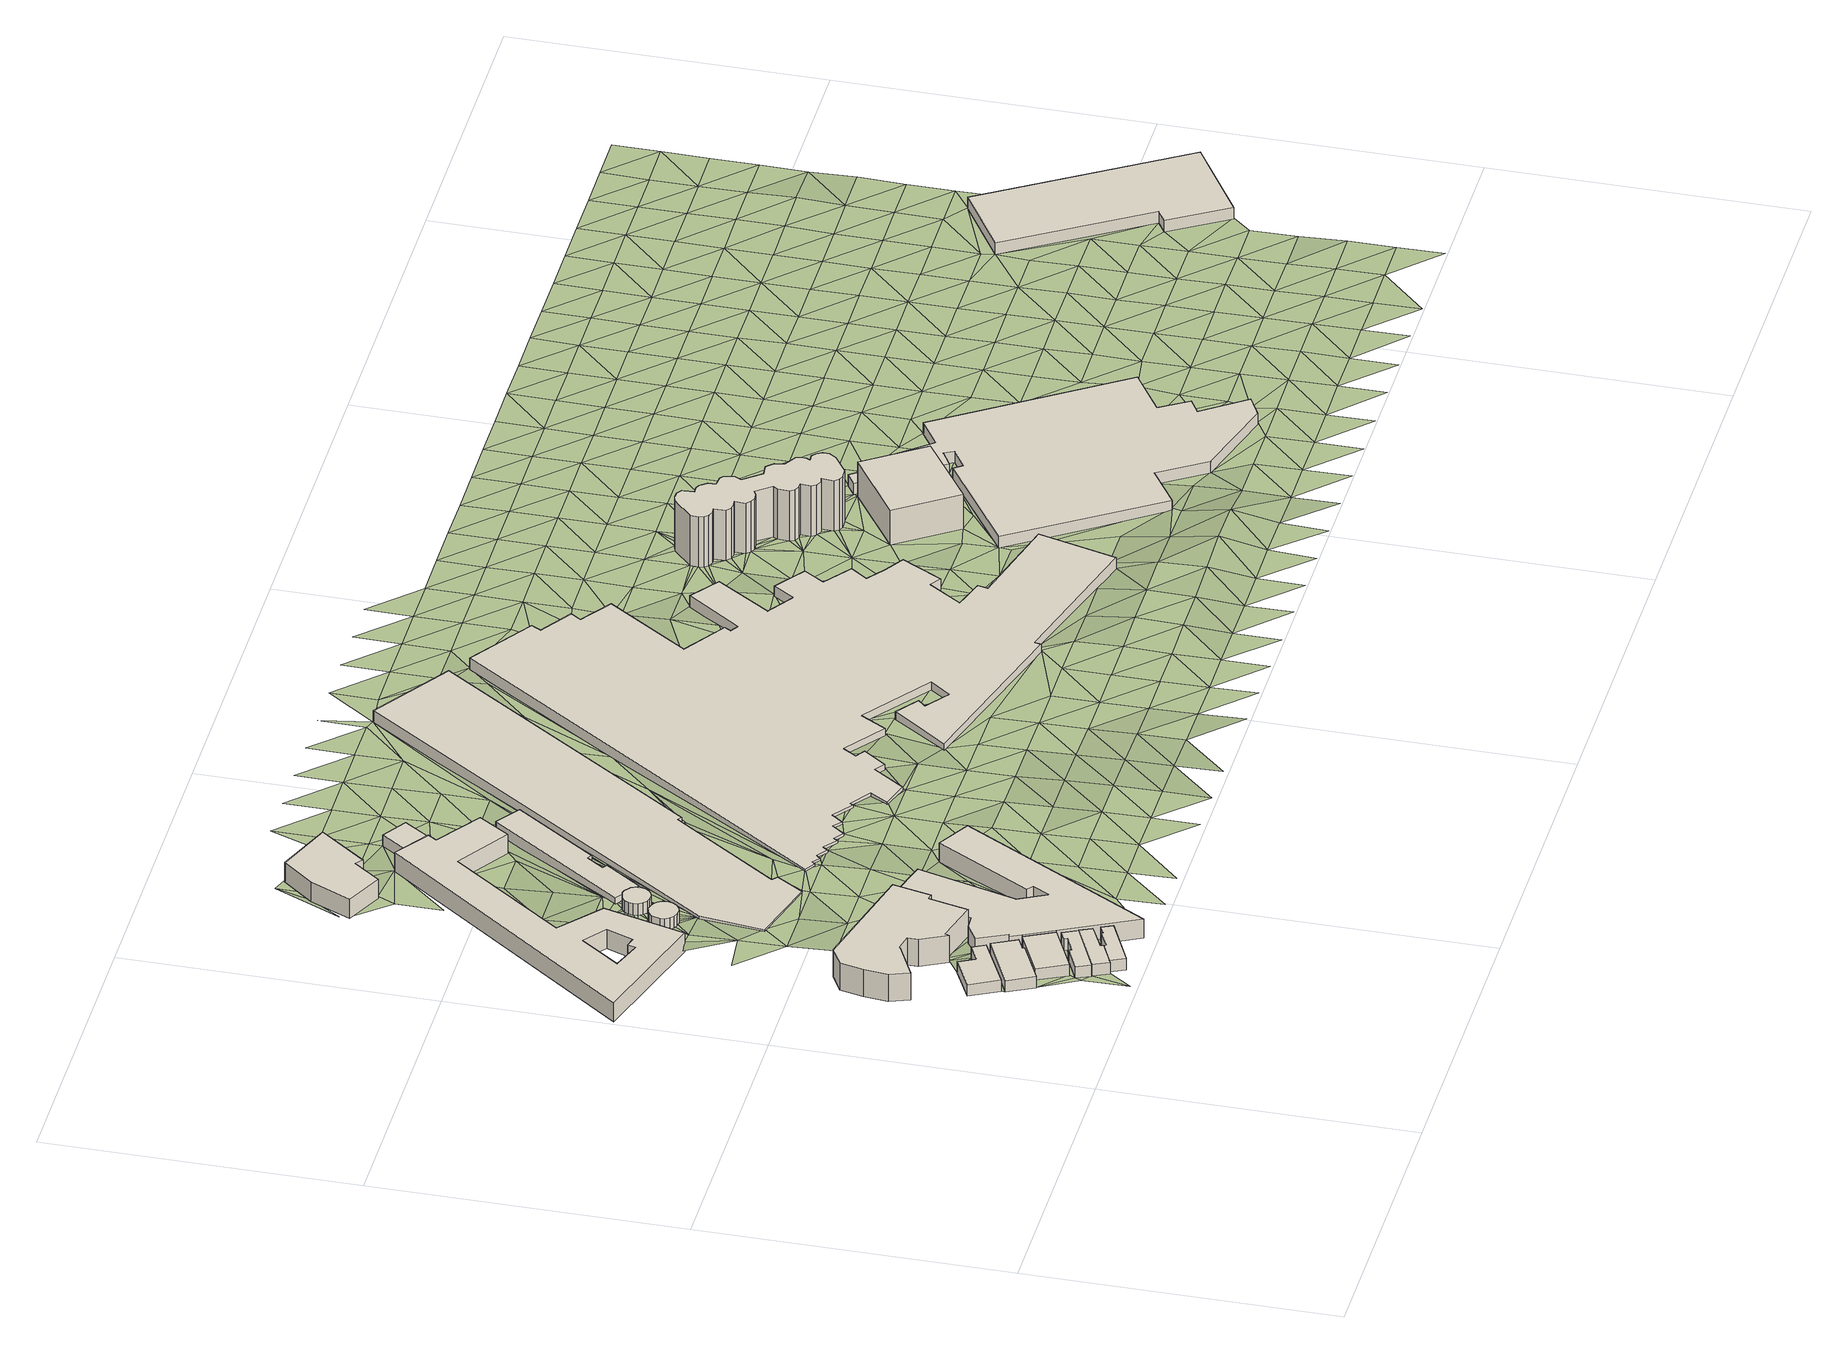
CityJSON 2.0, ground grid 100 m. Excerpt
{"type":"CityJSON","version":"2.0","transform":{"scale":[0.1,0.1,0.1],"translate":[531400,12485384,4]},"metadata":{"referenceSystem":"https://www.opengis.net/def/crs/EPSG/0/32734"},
"CityObjects":{
"building1":{"type":"Building","attributes":{"address":"262 Lower Main Road Salt River Cape Town","building":"retail","building:levels":1,"building_height":4.1,"plus_code":"4FRW3F98+V4M","ground_height":9.55,"roof_height":13.65},"geometry":[{"type":"Solid","lod":"1","boundaries":[[[[0,1,2,3]],[[1,4,5,2]],[[4,6,7,5]],[[6,8,9,7]],[[8,10,11,9]],[[10,0,3,11]],[[3,2,5,7,9,11]],[[10,8,6,4,1,0]]]]}]},
"building2":{"type":"Building","attributes":{"address":"260 Lower Main Road Salt River Cape Town","building":"retail","building:levels":1,"building_height":4.1,"plus_code":"4FRW3F98+V4H","ground_height":9.74,"roof_height":13.84},"geometry":[{"type":"Solid","lod":"1","boundaries":[[[[12,13,14,15]],[[13,16,17,14]],[[16,18,19,17]],[[18,20,21,19]],[[20,22,23,21]],[[22,12,15,23]],[[15,14,17,19,21,23]],[[22,20,18,16,13,12]]]]}]},
"building3":{"type":"Building","attributes":{"address":"258 Lower Main Road Salt River Cape Town","building":"retail","building:levels":1,"building_height":4.1,"plus_code":"4FRW3F98+R5P","ground_height":9.83,"roof_height":13.93},"geometry":[{"type":"Solid","lod":"1","boundaries":[[[[24,25,26,27]],[[25,28,29,26]],[[28,30,31,29]],[[30,24,27,31]],[[27,26,29,31]],[[30,28,25,24]]]]}]},
"building4":{"type":"Building","attributes":{"address":"Lower Main Road Salt River Cape Town","building":"retail","building:levels":1,"building_height":4.1,"plus_code":"4FRW3F98+R54","ground_height":9.94,"roof_height":14.04},"geometry":[{"type":"Solid","lod":"1","boundaries":[[[[32,33,34,35]],[[33,36,37,34]],[[36,38,39,37]],[[38,40,41,39]],[[40,42,43,41]],[[42,44,45,43]],[[44,46,47,45]],[[46,32,35,47]],[[35,34,37,39,41,43,45,47]],[[46,44,42,40,38,36,33,32]]]]}]},
"building5":{"type":"Building","attributes":{"address":"Lower Main Road Salt River Cape Town","building":"retail","building:levels":1,"building_height":4.1,"plus_code":"4FRW3F98+Q5X","ground_height":10.04,"roof_height":14.14},"geometry":[{"type":"Solid","lod":"1","boundaries":[[[[48,49,50,51]],[[49,52,53,50]],[[52,54,55,53]],[[54,56,57,55]],[[56,58,59,57]],[[58,60,61,59]],[[60,48,51,61]],[[51,50,53,55,57,59,61]],[[60,58,56,54,52,49,48]]]]}]},
"building6":{"type":"Building","attributes":{"address":"Lower Main Road Salt River Cape Town","building":"retail","building:levels":1,"building_height":4.1,"plus_code":"4FRW3F98+Q6C","ground_height":10.04,"roof_height":14.14},"geometry":[{"type":"Solid","lod":"1","boundaries":[[[[62,63,64,65]],[[63,66,67,64]],[[66,68,69,67]],[[68,70,71,69]],[[70,72,73,71]],[[72,56,57,73]],[[56,54,55,57]],[[54,62,65,55]],[[65,64,67,69,71,73,57,55]],[[54,56,72,70,68,66,63,62]]]]}]},
"building7":{"type":"Building","attributes":{"address":"Malta House 3 Malta Road 7925 Salt River","building":"commercial","building:levels":3,"building_height":9.7,"plus_code":"4FRW3FC8+252","ground_height":8.5,"roof_height":18.2},"geometry":[{"type":"Solid","lod":"1","boundaries":[[[[74,75,76,77]],[[75,78,79,76]],[[78,80,81,79]],[[80,82,83,81]],[[82,84,85,83]],[[84,86,87,85]],[[86,88,89,87]],[[88,90,91,89]],[[90,92,93,91]],[[92,94,95,93]],[[94,96,97,95]],[[96,98,99,97]],[[98,100,101,99]],[[100,74,77,101]],[[77,76,79,81,83,85,87,89,91,93,95,97,99,101]],[[100,98,96,94,92,90,88,86,84,82,80,78,75,74]]]]}]},
"building8":{"type":"Building","attributes":{"address":"4 Malta Road Salt River Cape Town","building":"industrial","building:levels":2,"building_height":6.9,"plus_code":"4FRW3F98+V6Q","ground_height":7.58,"roof_height":14.48},"geometry":[{"type":"Solid","lod":"1","boundaries":[[[[102,103,104,105]],[[103,106,107,104]],[[106,108,109,107]],[[108,110,111,109]],[[110,112,113,111]],[[112,114,115,113]],[[114,116,117,115]],[[116,118,119,117]],[[118,120,121,119]],[[120,122,123,121]],[[122,124,125,123]],[[124,126,127,125]],[[126,128,129,127]],[[128,130,131,129]],[[130,132,133,131]],[[132,134,135,133]],[[134,102,105,135]],[[105,104,107,109,111,113,115,117,119,121,123,125,127,129,131,133,135]],[[134,132,130,128,126,124,122,120,118,116,114,112,110,108,106,103,102]]]]}]},
"building9":{"type":"Building","attributes":{"building":"storage_tank","building:levels":1,"building_height":4.1,"plus_code":"4FRW3FC8+754","ground_height":7.03,"roof_height":11.13},"geometry":[{"type":"Solid","lod":"1","boundaries":[[[[136,137,138,139]],[[137,140,141,138]],[[140,142,143,141]],[[142,144,145,143]],[[144,146,147,145]],[[146,148,149,147]],[[148,150,151,149]],[[150,152,153,151]],[[152,154,155,153]],[[154,156,157,155]],[[156,158,159,157]],[[158,160,161,159]],[[160,162,163,161]],[[162,164,165,163]],[[164,166,167,165]],[[166,136,139,167]],[[139,138,141,143,145,147,149,151,153,155,157,159,161,163,165,167]],[[166,164,162,160,158,156,154,152,150,148,146,144,142,140,137,136]]]]}]},
"building10":{"type":"Building","attributes":{"address":"6 Spencer Road Salt River Cape Town","building":"commercial","building:levels":2,"building_height":6.9,"plus_code":"4FRW3FC8+C47","ground_height":4.12,"roof_height":11.02},"geometry":[{"type":"Solid","lod":"1","boundaries":[[[[168,169,170,171]],[[169,172,173,170]],[[172,174,175,173]],[[174,176,177,175]],[[176,178,179,177]],[[178,180,181,179]],[[180,182,183,181]],[[182,184,185,183]],[[184,186,187,185]],[[186,168,171,187]],[[188,189,190,191]],[[189,192,193,190]],[[192,194,195,193]],[[194,196,197,195]],[[196,198,199,197]],[[198,188,191,199]],[[171,170,173,175,177,179,181,183,185,187],[191,190,193,195,197,199]],[[186,184,182,180,178,176,174,172,169,168],[198,196,194,192,189,188]]]]}]},
"building11":{"type":"Building","attributes":{"building":"storage_tank","building:levels":1,"building_height":4.1,"plus_code":"4FRW3FC8+76R","ground_height":6.61,"roof_height":10.71},"geometry":[{"type":"Solid","lod":"1","boundaries":[[[[200,201,202,203]],[[201,204,205,202]],[[204,206,207,205]],[[206,208,209,207]],[[208,210,211,209]],[[210,212,213,211]],[[212,214,215,213]],[[214,216,217,215]],[[216,218,219,217]],[[218,220,221,219]],[[220,222,223,221]],[[222,224,225,223]],[[224,226,227,225]],[[226,228,229,227]],[[228,230,231,229]],[[230,232,233,231]],[[232,200,203,233]],[[203,202,205,207,209,211,213,215,217,219,221,223,225,227,229,231,233]],[[232,230,228,226,224,222,220,218,216,214,212,210,208,206,204,201,200]]]]}]},
"building12":{"type":"Building","attributes":{"address":"19 Spencer Road Salt River Cape Town","building":"industrial","building:levels":2,"building_height":6.9,"plus_code":"4FRW3FC8+J5H","ground_height":3.8,"roof_height":10.7},"geometry":[{"type":"Solid","lod":"1","boundaries":[[[[234,235,236,237]],[[235,238,239,236]],[[238,240,241,239]],[[240,242,243,241]],[[242,244,245,243]],[[244,246,247,245]],[[246,234,237,247]],[[237,236,239,241,243,245,247]],[[246,244,242,240,238,235,234]]]]}]},
"building13":{"type":"Building","attributes":{"building":"industrial","building:levels":1,"building_height":4.1,"plus_code":"4FRW3FC8+C83","ground_height":4.12,"roof_height":8.22},"geometry":[{"type":"Solid","lod":"1","boundaries":[[[[248,249,250,251]],[[249,252,253,250]],[[252,254,255,253]],[[254,256,257,255]],[[256,258,259,257]],[[258,260,261,259]],[[260,262,263,261]],[[262,248,251,263]],[[251,250,253,255,257,259,261,263]],[[262,260,258,256,254,252,249,248]]]]}]},
"building14":{"type":"Building","attributes":{"address":"12 Spencer Road Salt River Cape Town","building":"commercial","building:levels":1,"building_height":4.1,"plus_code":"4FRW3FC8+H79","ground_height":3.91,"roof_height":8.01},"geometry":[{"type":"Solid","lod":"1","boundaries":[[[[264,265,266,267]],[[265,268,269,266]],[[268,270,271,269]],[[270,264,267,271]],[[267,266,269,271]],[[270,268,265,264]]]]}]},
"building15":{"type":"Building","attributes":{"building":"industrial","building:levels":1,"building_height":4.1,"plus_code":"4FRW3FC8+CFM","ground_height":3.47,"roof_height":7.57},"geometry":[{"type":"Solid","lod":"1","boundaries":[[[[272,273,274,275]],[[273,276,277,274]],[[276,278,279,277]],[[278,280,281,279]],[[280,282,283,281]],[[282,284,285,283]],[[284,286,287,285]],[[286,288,289,287]],[[288,272,275,289]],[[275,274,277,279,281,283,285,287,289]],[[288,286,284,282,280,278,276,273,272]]]]}]},
"building16":{"type":"Building","attributes":{"building":"industrial","building:levels":1,"building_height":4.1,"plus_code":"4FRW3FC8+6PR","ground_height":3.61,"roof_height":7.71},"geometry":[{"type":"Solid","lod":"1","boundaries":[[[[290,291,292,293]],[[291,294,295,292]],[[294,296,297,295]],[[296,298,299,297]],[[298,300,301,299]],[[300,302,303,301]],[[302,304,305,303]],[[304,306,307,305]],[[306,308,309,307]],[[308,310,311,309]],[[310,312,313,311]],[[312,314,315,313]],[[314,316,317,315]],[[316,318,319,317]],[[318,320,321,319]],[[320,322,323,321]],[[322,324,325,323]],[[324,326,327,325]],[[326,328,329,327]],[[328,330,331,329]],[[330,332,333,331]],[[332,334,335,333]],[[334,336,337,335]],[[336,338,339,337]],[[338,340,341,339]],[[340,342,343,341]],[[342,344,345,343]],[[344,346,347,345]],[[346,348,349,347]],[[348,350,351,349]],[[350,352,353,351]],[[352,354,355,353]],[[354,356,357,355]],[[356,358,359,357]],[[358,360,361,359]],[[360,362,363,361]],[[362,364,365,363]],[[364,366,367,365]],[[366,368,369,367]],[[368,370,371,369]],[[370,372,373,371]],[[372,374,375,373]],[[374,376,377,375]],[[376,378,379,377]],[[378,380,381,379]],[[380,382,383,381]],[[382,384,385,383]],[[384,386,387,385]],[[386,388,389,387]],[[388,390,391,389]],[[390,392,393,391]],[[392,394,395,393]],[[394,396,397,395]],[[396,398,399,397]],[[398,400,401,399]],[[400,402,403,401]],[[402,404,405,403]],[[404,406,407,405]],[[406,408,409,407]],[[408,410,411,409]],[[410,290,293,411]],[[293,292,295,297,299,301,303,305,307,309,311,313,315,317,319,321,323,325,327,329,331,333,335,337,339,341,343,345,347,349,351,353,355,357,359,361,363,365,367,369,371,373,375,377,379,381,383,385,387,389,391,393,395,397,399,401,403,405,407,409,411]],[[410,408,406,404,402,400,398,396,394,392,390,388,386,384,382,380,378,376,374,372,370,368,366,364,362,360,358,356,354,352,350,348,346,344,342,340,338,336,334,332,330,328,326,324,322,320,318,316,314,312,310,308,306,304,302,300,298,296,294,291,290]]]]}]},
"building17":{"type":"Building","attributes":{"building":"silo","building:levels":6,"building_height":18.1,"plus_code":"4FRW3FC9+846","ground_height":3.61,"roof_height":21.71},"geometry":[{"type":"Solid","lod":"1","boundaries":[[[[412,413,414,415]],[[413,416,417,414]],[[416,418,419,417]],[[418,420,421,419]],[[420,422,423,421]],[[422,424,425,423]],[[424,426,427,425]],[[426,428,429,427]],[[428,430,431,429]],[[430,432,433,431]],[[432,434,435,433]],[[434,436,437,435]],[[436,438,439,437]],[[438,440,441,439]],[[440,442,443,441]],[[442,444,445,443]],[[444,446,447,445]],[[446,448,449,447]],[[448,450,451,449]],[[450,452,453,451]],[[452,454,455,453]],[[454,456,457,455]],[[456,458,459,457]],[[458,460,461,459]],[[460,462,463,461]],[[462,464,465,463]],[[464,466,467,465]],[[466,468,469,467]],[[468,470,471,469]],[[470,472,473,471]],[[472,474,475,473]],[[474,476,477,475]],[[476,478,479,477]],[[478,480,481,479]],[[480,482,483,481]],[[482,484,485,483]],[[484,486,487,485]],[[486,488,489,487]],[[488,490,491,489]],[[490,492,493,491]],[[492,494,495,493]],[[494,496,497,495]],[[496,498,499,497]],[[498,500,501,499]],[[500,502,503,501]],[[502,504,505,503]],[[504,506,507,505]],[[506,508,509,507]],[[508,510,511,509]],[[510,512,513,511]],[[512,514,515,513]],[[514,516,517,515]],[[516,518,519,517]],[[518,520,521,519]],[[520,522,523,521]],[[522,412,415,523]],[[415,414,417,419,421,423,425,427,429,431,433,435,437,439,441,443,445,447,449,451,453,455,457,459,461,463,465,467,469,471,473,475,477,479,481,483,485,487,489,491,493,495,497,499,501,503,505,507,509,511,513,515,517,519,521,523]],[[522,520,518,516,514,512,510,508,506,504,502,500,498,496,494,492,490,488,486,484,482,480,478,476,474,472,470,468,466,464,462,460,458,456,454,452,450,448,446,444,442,440,438,436,434,432,430,428,426,424,422,420,418,416,413,412]]]]}]},
"building18":{"type":"Building","attributes":{"building":"industrial","building:levels":4,"building_height":12.5,"plus_code":"4FRW3FC9+558","ground_height":3.62,"roof_height":16.12},"geometry":[{"type":"Solid","lod":"1","boundaries":[[[[524,525,526,527]],[[525,528,529,526]],[[528,530,531,529]],[[530,524,527,531]],[[527,526,529,531]],[[530,528,525,524]]]]}]},
"building19":{"type":"Building","attributes":{"building":"industrial","building:levels":1,"building_height":4.1,"plus_code":"4FRW3FC9+287","ground_height":3.67,"roof_height":7.77},"geometry":[{"type":"Solid","lod":"1","boundaries":[[[[532,533,534,535]],[[533,536,537,534]],[[536,538,539,537]],[[538,540,541,539]],[[540,542,543,541]],[[542,544,545,543]],[[544,546,547,545]],[[546,548,549,547]],[[548,550,551,549]],[[550,552,553,551]],[[552,554,555,553]],[[554,556,557,555]],[[556,558,559,557]],[[558,560,561,559]],[[560,562,563,561]],[[562,564,565,563]],[[564,566,567,565]],[[566,568,569,567]],[[568,570,571,569]],[[570,572,573,571]],[[572,532,535,573]],[[535,534,537,539,541,543,545,547,549,551,553,555,557,559,561,563,565,567,569,571,573]],[[572,570,568,566,564,562,560,558,556,554,552,550,548,546,544,542,540,538,536,533,532]]]]}]},
"building20":{"type":"Building","attributes":{"building":"industrial","building:levels":1,"building_height":4.1,"plus_code":"4FRW3FC9+3WR","ground_height":3.69,"roof_height":7.79},"geometry":[{"type":"Solid","lod":"1","boundaries":[[[[574,575,576,577]],[[575,578,579,576]],[[578,580,581,579]],[[580,582,583,581]],[[582,584,585,583]],[[584,574,577,585]],[[577,576,579,581,583,585]],[[584,582,580,578,575,574]]]]}]},
"terrain1":{"type":"TINRelief","geometry":[{"type":"CompositeSurface","lod":"1","boundaries":[[[586,49,587]],[[588,587,589]],[[590,49,586]],[[588,591,28]],[[591,588,589]],[[28,592,588]],[[49,589,587]],[[22,593,12]],[[594,588,592]],[[591,589,595]],[[592,28,596]],[[597,593,22]],[[598,599,600]],[[595,601,591]],[[600,599,602]],[[592,596,594]],[[603,595,604]],[[605,594,606]],[[607,608,609]],[[609,610,607]],[[595,603,38]],[[611,602,599]],[[611,612,602]],[[599,597,611]],[[38,601,595]],[[611,597,22]],[[596,606,594]],[[22,606,613]],[[607,614,608]],[[22,615,611]],[[22,613,615]],[[613,606,596]],[[38,36,601]],[[612,611,616]],[[607,617,66]],[[36,618,601]],[[614,607,66]],[[618,66,601]],[[614,66,618]],[[619,612,616]],[[620,601,66]],[[620,66,63]],[[620,63,621]],[[74,622,623]],[[624,625,626]],[[627,619,616]],[[622,628,625]],[[629,626,630]],[[619,627,631]],[[626,625,632]],[[626,633,630]],[[631,634,619]],[[74,628,622]],[[625,635,632]],[[635,625,628]],[[633,636,630]],[[637,638,630]],[[637,630,636]],[[638,639,630]],[[640,633,626]],[[640,626,632]],[[636,633,641]],[[642,641,633]],[[639,643,630]],[[638,644,639]],[[642,633,640]],[[645,646,647]],[[644,648,639]],[[649,650,643]],[[639,648,651]],[[647,646,652]],[[650,649,653]],[[642,640,654]],[[655,628,74]],[[640,656,654]],[[657,639,651]],[[635,628,658]],[[659,643,639]],[[635,660,632]],[[656,640,661]],[[659,639,657]],[[662,663,620]],[[640,664,661]],[[665,645,647]],[[154,666,651]],[[651,666,657]],[[662,667,668]],[[643,659,669]],[[628,655,658]],[[666,154,670]],[[669,671,643]],[[672,154,152]],[[673,664,640]],[[670,154,672]],[[212,643,671]],[[152,150,674]],[[643,675,649]],[[148,664,673]],[[655,74,676]],[[152,674,672]],[[673,150,148]],[[649,675,653]],[[676,645,665]],[[677,643,212]],[[635,658,660]],[[150,673,674]],[[650,653,678]],[[674,673,679]],[[675,643,677]],[[673,640,680]],[[210,677,212]],[[681,679,673]],[[677,210,208]],[[662,668,682]],[[208,683,677]],[[653,675,684]],[[124,665,647]],[[681,673,680]],[[663,685,620]],[[686,681,680]],[[687,655,676]],[[683,680,677]],[[663,662,682]],[[680,688,686]],[[665,689,676]],[[688,680,690]],[[683,690,680]],[[691,658,655]],[[684,692,653]],[[640,693,680]],[[658,292,660]],[[694,695,696]],[[687,676,689]],[[697,668,698]],[[655,687,691]],[[689,665,124]],[[653,692,678]],[[660,292,699]],[[700,701,702]],[[658,691,292]],[[703,694,704]],[[705,682,668]],[[699,706,707]],[[684,675,708]],[[695,694,703]],[[699,292,706]],[[689,124,709]],[[680,693,710]],[[700,702,711]],[[687,689,712]],[[691,295,292]],[[668,697,705]],[[713,711,702]],[[708,692,684]],[[682,714,663]],[[677,249,675]],[[687,715,691]],[[295,691,299]],[[299,297,295]],[[716,695,717]],[[712,689,709]],[[700,711,713]],[[695,703,717]],[[715,299,691]],[[682,705,714]],[[692,708,678]],[[718,710,719]],[[715,687,712]],[[710,693,719]],[[709,124,685]],[[301,299,715]],[[718,719,720]],[[675,721,708]],[[663,722,685]],[[723,707,706]],[[722,663,714]],[[724,717,703]],[[715,725,726]],[[712,725,715]],[[678,708,721]],[[705,697,727]],[[249,721,675]],[[697,728,729]],[[685,730,709]],[[724,242,717]],[[731,725,712]],[[712,709,732]],[[705,727,714]],[[733,734,703]],[[697,729,727]],[[724,703,270]],[[731,735,725]],[[685,722,730]],[[719,693,736]],[[703,734,270]],[[737,706,292]],[[732,709,730]],[[731,712,732]],[[734,733,738]],[[733,739,738]],[[242,724,740]],[[270,740,724]],[[722,714,741]],[[723,706,742]],[[743,731,744]],[[727,745,714]],[[180,738,739]],[[731,732,744]],[[730,722,741]],[[640,282,693]],[[741,714,745]],[[249,180,721]],[[242,740,746]],[[747,727,729]],[[270,748,740]],[[749,729,750]],[[751,744,752]],[[744,732,753]],[[706,737,742]],[[732,730,754]],[[738,180,755]],[[736,693,756]],[[723,742,757]],[[752,744,753]],[[746,758,242]],[[748,738,755]],[[759,180,249]],[[730,741,754]],[[729,749,747]],[[753,751,752]],[[760,753,732]],[[761,745,727]],[[759,755,180]],[[736,759,249]],[[740,762,746]],[[740,748,762]],[[763,760,732]],[[763,732,754]],[[727,747,761]],[[753,760,764]],[[765,753,764]],[[766,741,745]],[[757,742,737]],[[755,762,748]],[[758,746,767]],[[749,750,768]],[[736,756,759]],[[292,769,737]],[[741,766,754]],[[770,760,763]],[[762,767,746]],[[766,745,761]],[[755,759,771]],[[747,749,772]],[[773,763,754]],[[759,756,771]],[[755,774,762]],[[754,766,773]],[[749,768,772]],[[761,747,775]],[[763,776,770]],[[756,693,282]],[[755,771,774]],[[777,767,762]],[[778,770,779]],[[763,773,776]],[[747,772,775]],[[737,780,757]],[[766,761,781]],[[770,776,779]],[[782,767,777]],[[783,768,784]],[[762,774,777]],[[773,766,781]],[[781,761,775]],[[756,785,771]],[[786,772,768]],[[787,776,773]],[[779,776,788]],[[771,785,774]],[[781,789,773]],[[768,783,786]],[[787,773,789]],[[790,775,772]],[[791,792,788]],[[769,292,793]],[[774,785,777]],[[769,780,737]],[[794,788,776]],[[772,786,790]],[[776,787,794]],[[795,781,775]],[[794,791,788]],[[796,777,797]],[[781,795,789]],[[797,777,785]],[[795,775,790]],[[786,783,798]],[[756,282,785]],[[799,787,789]],[[757,780,800]],[[801,798,783]],[[794,787,802]],[[790,786,803]],[[789,795,799]],[[798,803,786]],[[780,769,804]],[[785,805,797]],[[795,790,806]],[[794,802,807]],[[803,806,790]],[[808,797,805]],[[795,809,799]],[[802,810,807]],[[282,805,785]],[[803,798,811]],[[806,809,795]],[[812,811,798]],[[787,799,813]],[[814,810,815]],[[816,806,803]],[[817,807,810]],[[804,769,818]],[[816,803,811]],[[800,780,804]],[[819,805,282]],[[814,817,810]],[[809,806,820]],[[806,816,821]],[[813,799,809]],[[806,821,820]],[[793,818,769]],[[816,811,822]],[[823,824,811]],[[825,826,282]],[[800,825,282]],[[821,816,822]],[[822,811,824]],[[809,820,813]],[[818,800,804]],[[827,820,821]],[[827,821,822]],[[825,800,828]],[[826,825,829]],[[828,829,825]],[[793,800,818]],[[830,820,827]],[[830,813,820]],[[831,822,824]],[[828,800,793]],[[832,833,824]],[[834,813,830]],[[822,831,827]],[[833,831,824]],[[828,835,829]],[[793,835,828]],[[830,827,836]],[[830,837,834]],[[827,831,836]],[[838,829,839]],[[835,839,829]],[[836,837,830]],[[793,840,835]],[[831,833,841]],[[842,843,833]],[[844,845,846]],[[847,846,848]],[[840,793,410]],[[836,831,841]],[[845,849,846]],[[841,833,843]],[[837,850,834]],[[848,851,847]],[[839,835,852]],[[846,849,848]],[[408,406,410]],[[402,847,851]],[[837,836,853]],[[835,840,852]],[[854,849,845]],[[841,853,836]],[[855,839,856]],[[402,406,404]],[[852,856,839]],[[849,854,848]],[[857,834,850]],[[840,410,858]],[[853,850,837]],[[410,406,858]],[[859,860,861]],[[862,841,843]],[[863,864,843]],[[865,406,402]],[[866,867,868]],[[840,858,852]],[[861,869,859]],[[868,867,870]],[[848,871,851]],[[841,862,853]],[[862,843,864]],[[858,406,865]],[[869,861,860]],[[848,854,871]],[[872,859,869]],[[856,852,873]],[[874,867,866]],[[402,851,875]],[[867,874,870]],[[876,877,866]],[[873,852,858]],[[850,853,857]],[[865,402,878]],[[871,854,872]],[[851,871,875]],[[853,862,879]],[[880,856,881]],[[874,866,882]],[[853,879,857]],[[881,856,873]],[[875,878,402]],[[877,882,866]],[[883,858,865]],[[884,885,869]],[[886,884,887]],[[872,869,888]],[[886,889,890]],[[862,864,891]],[[892,893,864]],[[869,885,888]],[[874,882,894]],[[872,895,871]],[[858,883,873]],[[877,876,896]],[[883,865,878]],[[862,891,879]],[[879,897,857]],[[871,898,875]],[[891,864,893]],[[890,894,899]],[[886,890,900]],[[884,886,900]],[[872,888,901]],[[899,894,882]],[[881,873,902]],[[895,872,903]],[[871,895,904]],[[901,903,872]],[[877,905,882]],[[898,871,904]],[[884,906,885]],[[899,900,890]],[[878,875,907]],[[897,879,908]],[[873,883,902]],[[857,897,896]],[[909,888,885]],[[891,908,879]],[[898,907,875]],[[905,877,910]],[[877,896,910]],[[900,906,884]],[[882,911,899]],[[888,912,901]],[[904,895,898]],[[912,888,913]],[[902,914,881]],[[909,885,906]],[[915,901,912]],[[905,911,882]],[[913,888,916]],[[883,878,917]],[[900,899,530]],[[918,878,907]],[[908,919,897]],[[920,915,912]],[[919,896,897]],[[888,909,916]],[[921,891,893]],[[922,923,893]],[[899,911,530]],[[910,896,905]],[[898,924,907]],[[883,917,902]],[[916,925,913]],[[918,917,878]],[[925,916,926]],[[891,921,908]],[[921,893,923]],[[909,906,927]],[[928,906,900]],[[907,924,929]],[[930,900,530]],[[906,931,927]],[[932,911,905]],[[914,902,933]],[[931,906,934]],[[932,530,911]],[[896,935,905]],[[927,936,937]],[[934,906,938]],[[939,918,907]],[[900,940,928]],[[936,927,931]],[[938,906,941]],[[933,902,917]],[[908,935,919]],[[907,929,939]],[[900,930,466]],[[928,941,906]],[[900,466,940]],[[935,896,919]],[[942,943,937]],[[937,936,942]],[[908,921,944]],[[932,905,945]],[[946,947,948]],[[949,939,929]],[[941,950,938]],[[935,908,944]],[[946,951,947]],[[939,949,947]],[[952,914,933]],[[953,928,940]],[[951,939,947]],[[954,917,918]],[[921,923,955]],[[940,956,953]],[[957,918,939]],[[930,468,466]],[[958,959,960]],[[961,955,923]],[[468,930,470]],[[917,954,933]],[[530,962,930]],[[954,918,957]],[[963,964,965]],[[966,944,921]],[[951,960,967]],[[960,959,967]],[[964,963,968]],[[969,945,905]],[[955,966,921]],[[939,951,970]],[[959,971,967]],[[967,971,964]],[[952,933,972]],[[470,930,962]],[[973,935,944]],[[967,964,968]],[[970,957,939]],[[933,954,972]],[[974,932,945]],[[967,970,951]],[[966,973,944]],[[975,976,977]],[[470,962,978]],[[979,980,981]],[[980,982,981]],[[973,983,935]],[[972,984,952]],[[985,968,986]],[[986,975,985]],[[954,957,987]],[[988,957,970]],[[560,989,978]],[[977,985,975]],[[932,974,990]],[[966,955,991]],[[989,992,993]],[[968,994,967]],[[995,993,992]],[[977,982,985]],[[560,978,962]],[[982,980,985]],[[996,997,955]],[[995,985,980]],[[560,992,989]],[[954,987,972]],[[987,957,988]],[[973,966,998]],[[969,974,945]],[[992,985,995]],[[955,997,991]],[[985,994,968]],[[983,973,998]],[[560,999,992]],[[970,967,1000]],[[962,990,560]],[[966,991,998]],[[984,972,1001]],[[988,970,1000]],[[1001,972,987]],[[967,994,1000]],[[560,990,1002]],[[992,1003,985]],[[1003,992,999]],[[990,974,1002]],[[969,1002,974]],[[969,1004,1002]],[[999,1005,1006]],[[1007,984,1001]],[[1006,1003,999]],[[1008,987,988]],[[985,1009,994]],[[1002,1004,1010]],[[1000,1011,988]],[[991,997,1012]],[[998,991,1012]],[[1009,985,1003]],[[1013,1014,997]],[[1015,1002,1010]],[[987,1008,1001]],[[1008,988,1011]],[[994,1016,1000]],[[997,1014,1012]],[[1009,1016,994]],[[1007,1001,1017]],[[1006,1018,1003]],[[1006,1019,1020]],[[1011,1000,1021]],[[1001,1008,1017]],[[998,1012,1022]],[[1009,1003,1018]],[[1000,1016,1021]],[[1018,1006,1020]],[[1011,1023,1008]],[[1017,1024,1007]],[[1025,1016,1009]],[[1023,1011,1021]],[[1020,1019,1026]],[[1014,1027,1012]],[[1025,1009,1018]],[[1028,1029,1014]],[[1008,1030,1017]],[[1030,1008,1023]],[[1014,1029,1027]],[[1027,1022,1012]],[[1021,1016,1031]],[[1016,1025,1032]],[[1026,1033,1020]],[[1024,1017,1034]],[[1035,1018,1020]],[[1021,1031,1023]],[[1034,1017,1030]],[[1016,1032,1031]],[[1018,1035,1025]],[[1022,1027,1036]],[[1020,1033,1035]],[[1037,1038,1039]],[[1036,1037,1039]],[[1030,1023,1040]],[[1041,1024,1034]],[[1025,1042,1032]],[[1033,1026,1043]],[[1038,1044,1045]],[[1023,1031,1040]],[[1027,1029,1046]],[[1025,1035,1042]],[[1047,1048,1029]],[[1043,1026,1049]],[[1038,1037,1044]],[[1034,1030,1050]],[[1046,1036,1027]],[[1026,1051,1049]],[[1040,1050,1030]],[[1029,1048,1046]],[[1044,1051,1045]],[[1032,1052,1031]],[[1033,1053,1035]],[[1037,1036,1054]],[[1042,1055,1032]],[[1043,1053,1033]],[[1034,1056,1041]],[[1031,1052,1040]],[[1044,1037,1054]],[[1034,1050,1057]],[[1032,1055,1052]],[[1046,1054,1036]],[[1035,1058,1042]],[[1051,1059,1049]],[[1034,1057,1056]],[[1053,1058,1035]],[[1050,1040,1060]],[[1043,1049,1061]],[[1062,1051,1044]],[[1059,1063,1049]],[[1055,1042,1064]],[[1060,1040,1052]],[[1054,1062,1044]],[[1053,1043,1061]],[[1046,1048,1065]],[[1058,1064,1042]],[[1049,1063,1061]],[[1066,1067,1048]],[[1050,1068,1057]],[[1051,1069,1059]],[[1068,1050,1060]],[[1048,1067,1065]],[[1062,1069,1051]],[[1052,1055,1070]],[[1054,1046,1071]],[[1064,1072,1055]],[[1056,1057,1073]],[[1058,1053,1074]],[[1061,1075,1053]],[[1052,1070,1060]],[[1076,1063,1059]],[[1062,1054,1071]],[[1073,1057,1068]],[[1055,1072,1070]],[[1069,1077,1059]],[[1046,1065,1071]],[[1053,1075,1074]],[[1064,1058,1078]],[[1063,1076,1061]],[[1076,1059,1077]],[[1060,1079,1068]],[[1080,1056,1073]],[[1072,1064,1078]],[[1062,1081,1069]],[[1060,1070,1079]],[[1058,1074,1078]],[[1071,1082,1062]],[[1083,1075,1061]],[[1065,1067,1084]],[[1085,1086,1067]],[[1061,1076,1083]],[[1062,1082,1081]],[[1073,1068,1087]],[[1077,1069,1088]],[[1065,1084,1071]],[[1079,1089,1068]],[[1067,1086,1084]],[[1070,1072,1090]],[[1078,1091,1072]],[[1087,1080,1073]],[[1074,1075,1092]],[[1087,1068,1089]],[[1083,1093,1075]],[[1069,1081,1088]],[[1070,1090,1079]],[[1076,1077,1094]],[[1095,1082,1071]],[[1072,1091,1090]],[[1074,1092,1078]],[[1075,1093,1092]],[[1071,1084,1095]],[[1094,1083,1076]],[[1094,1077,1088]],[[1089,1079,1096]],[[1081,1082,1097]],[[1080,1087,1098]],[[1099,1091,1078]],[[1084,1086,1100]],[[1090,1096,1079]],[[1082,1095,1097]],[[1101,1093,1083]],[[1078,1092,1099]],[[1086,1102,1100]],[[1089,1103,1087]],[[1081,1104,1088]],[[1101,1083,1094]],[[1105,1095,1084]],[[1096,1103,1089]],[[1081,1097,1104]],[[1090,1091,1106]],[[1099,1107,1091]],[[1105,1084,1100]],[[1098,1087,1108]],[[1092,1093,1109]],[[1093,1101,1110]],[[1090,1106,1096]],[[1111,1094,1088]],[[1103,1108,1087]],[[1091,1107,1106]],[[1104,1112,1088]],[[1109,1099,1092]],[[1097,1095,1113]],[[1093,1110,1109]],[[1095,1105,1114]],[[1115,1100,1102]],[[1111,1088,1112]],[[1103,1096,1116]],[[1101,1094,1117]],[[1097,1113,1104]],[[1108,1118,1098]],[[1113,1095,1114]],[[1119,1107,1099]],[[1100,1115,1105]],[[1096,1106,1116]],[[1117,1110,1101]],[[1119,1099,1109]],[[1117,1094,1111]],[[1108,1103,1120]],[[1112,1104,1121]],[[1105,1122,1114]],[[1116,1120,1103]],[[1113,1121,1104]],[[1123,1106,1107]],[[1109,1110,1124]],[[1107,1119,1125]],[[1105,1115,1122]],[[1126,1118,1108]],[[1110,1117,1124]],[[1106,1123,1116]],[[1111,1112,1127]],[[1126,1108,1120]],[[1107,1125,1123]],[[1121,1128,1112]],[[1113,1114,1129]],[[1122,1130,1114]],[[1119,1109,1131]],[[1111,1127,1117]],[[1124,1132,1109]],[[1127,1112,1128]],[[1120,1116,1133]],[[1121,1113,1129]],[[1118,1126,1134]],[[1129,1114,1130]],[[1131,1125,1119]],[[1135,1122,1115]],[[1123,1133,1116]],[[1131,1109,1132]],[[1136,1135,1115]],[[1117,575,1124]],[[1127,1137,1117]],[[1126,1120,1138]],[[1123,1125,1139]],[[1128,1121,1140]],[[1130,1122,1141]],[[1133,1142,1120]],[[1129,1143,1121]],[[1132,1124,1144]],[[575,1117,1137]],[[1125,1131,1139]],[[1135,1141,1122]],[[1134,1126,1138]],[[1138,1120,1142]],[[1121,1143,1140]],[[1145,1127,1128]],[[1146,1129,1130]],[[1144,1124,575]],[[1133,1123,1147]],[[1132,1148,1131]],[[1123,1139,1149]],[[1141,1146,1130]],[[1127,1145,1137]],[[1144,1148,1132]],[[1140,1145,1128]],[[1142,1133,1147]],[[1129,1150,1143]],[[1138,1151,1134]],[[1123,1149,1147]],[[1137,1145,575]],[[1131,1152,1139]],[[1146,1150,1129]],[[1143,1153,1140]],[[1148,1152,1131]],[[1138,1142,1154]],[[1149,1139,1155]],[[1147,1156,1142]],[[1145,1157,575]],[[1150,1158,1143]],[[1143,1158,1153]],[[1152,1155,1139]],[[1145,1140,1157]],[[1151,1138,1154]],[[1159,1148,1144]],[[1153,1157,1140]],[[575,1160,1144]],[[1154,1142,1156]],[[1149,1161,1147]],[[1148,1159,1152]],[[1155,1161,1149]],[[1156,1147,1162]],[[1154,1163,1151]],[[1144,1160,1159]],[[1155,1152,1164]],[[1161,1162,1147]],[[1152,1159,1164]],[[1156,1165,1154]],[[1161,1155,1166]],[[1162,1165,1156]],[[1164,1166,1155]],[[1163,1154,1167]],[[1168,1162,1161]],[[1165,1167,1154]],[[1159,1169,1164]],[[1159,1160,1169]],[[1168,1161,1166]],[[1165,1162,1170]],[[1167,1171,1163]],[[1169,1160,1172]],[[1166,1164,1173]],[[1170,1162,1168]],[[1169,1173,1164]],[[1167,1165,1174]],[[1170,1174,1165]],[[1175,1168,1166]],[[1173,1176,1166]],[[1177,1171,1167]],[[1170,1168,1175]],[[1177,1167,1174]],[[1175,1166,1176]],[[1178,1174,1170]],[[1171,1177,1179]],[[1170,1175,1178]],[[1177,1174,1180]],[[1178,1181,1174]],[[1179,1177,1180]],[[1180,1174,1181]],[[1180,1182,1179]]]}]}
},
"vertices":[
[415,521,64],[303,464,64],[303,464,105],[415,521,105],[350,371,64],[350,371,105],[521,458,64],[521,458,105],[500,499,64],[500,499,105],[442,469,64],[442,469,105],
[347,358,66],[390,273,66],[390,273,107],[347,358,107],[529,342,66],[529,342,107],[527,349,66],[527,349,107],[568,369,66],[568,369,107],[529,448,66],[529,448,107],
[631,269,67],[585,362,67],[585,362,108],[631,269,108],[428,285,67],[428,285,108],[474,192,67],[474,192,108],
[485,127,68],[654,206,68],[654,206,109],[485,127,109],[631,254,68],[631,254,109],[600,240,68],[600,240,109],[605,229,68],[605,229,109],[549,203,68],[549,203,109],[545,211,68],[545,211,109],[464,172,68],[464,172,109],
[654,206,69],[485,127,69],[485,127,110],[654,206,110],[509,76,69],[509,76,110],[518,80,69],[518,80,110],[593,116,69],[593,116,110],[590,126,69],[590,126,110],[672,167,69],[672,167,110],
[541,34,69],[701,111,69],[701,111,110],[541,34,110],[685,146,69],[685,146,110],[657,132,69],[657,132,110],[654,137,69],[654,137,110],[596,109,69],[596,109,110],
[703,787,53],[327,879,53],[327,879,150],[703,787,150],[263,845,53],[263,845,150],[245,769,53],[245,769,150],[238,690,53],[238,690,150],[260,627,53],[260,627,150],[386,690,53],[386,690,150],[437,679,53],[437,679,150],[437,645,53],[437,645,150],[479,561,53],[479,561,150],[486,574,53],[486,574,150],[626,537,53],[626,537,150],[656,666,53],[656,666,150],[675,662,53],[675,662,150],
[703,787,44],[675,662,44],[675,662,113],[703,787,113],[638,532,44],[638,532,113],[592,530,44],[592,530,113],[534,494,44],[534,494,113],[580,402,44],[580,402,113],[568,398,44],[568,398,113],[585,362,44],[585,362,113],[631,269,44],[631,269,113],[751,31,44],[751,31,113],[1110,655,44],[1110,655,113],[1002,716,44],[1002,716,113],[822,405,44],[822,405,113],[843,391,44],[843,391,113],[812,335,44],[812,335,113],[766,424,44],[766,424,113],[853,746,44],[853,746,113],
[488,1405,39],[503,1398,39],[503,1398,80],[488,1405,80],[519,1397,39],[519,1397,80],[534,1402,39],[534,1402,80],[547,1411,39],[547,1411,80],[557,1424,39],[557,1424,80],[561,1440,39],[561,1440,80],[559,1456,39],[559,1456,80],[552,1470,39],[552,1470,80],[541,1481,39],[541,1481,80],[512,1490,39],[512,1490,80],[486,1480,39],[486,1480,80],[476,1470,39],[476,1470,80],[468,1444,39],[468,1444,80],[469,1430,39],[469,1430,80],[477,1416,39],[477,1416,80],
[6,1474,9],[414,1355,9],[414,1355,78],[6,1474,78],[485,1619,9],[485,1619,78],[351,1733,9],[351,1733,78],[624,2099,9],[624,2099,78],[798,1987,9],[798,1987,78],[866,2088,9],[866,2088,78],[720,2188,9],[720,2188,78],[739,2216,9],[739,2216,78],[628,2293,9],[628,2293,78],[304,1641,9],[378,1585,9],[378,1585,78],[304,1641,78],[344,1497,9],[344,1497,78],[313,1505,9],[313,1505,78],[306,1479,9],[306,1479,78],[209,1513,9],[209,1513,78],
[619,1524,34],[622,1539,34],[622,1539,75],[619,1524,75],[620,1555,34],[620,1555,75],[614,1567,34],[614,1567,75],[594,1583,34],[594,1583,75],[581,1586,34],[581,1586,75],[555,1580,34],[555,1580,75],[543,1571,34],[543,1571,75],[535,1557,34],[535,1557,75],[532,1542,34],[532,1542,75],[534,1527,34],[534,1527,75],[542,1514,34],[542,1514,75],[553,1503,34],[553,1503,75],[568,1498,34],[568,1498,75],[583,1497,34],[583,1497,75],[598,1502,34],[598,1502,75],[610,1511,34],[610,1511,75],
[360,2366,6],[482,2308,6],[482,2308,75],[360,2366,75],[548,2395,6],[548,2395,75],[570,2376,6],[570,2376,75],[687,2527,6],[687,2527,75],[503,2599,6],[503,2599,75],[421,2500,6],[421,2500,75],
[974,1993,9],[897,2047,9],[897,2047,50],[974,1993,50],[586,1608,9],[586,1608,50],[664,1554,9],[664,1554,50],[748,1672,9],[748,1672,50],[733,1682,9],[733,1682,50],[772,1737,9],[772,1737,50],[786,1727,9],[786,1727,50],
[687,2267,7],[768,2214,7],[768,2214,48],[687,2267,48],[832,2308,7],[832,2308,48],[752,2359,7],[752,2359,48],
[813,1165,3],[796,1180,3],[796,1180,44],[813,1165,44],[1040,1525,3],[1040,1525,44],[1053,1516,3],[1053,1516,44],[1647,2370,3],[1647,2370,44],[1389,2539,3],[1389,2539,44],[559,1346,3],[559,1346,44],[531,1138,3],[531,1138,44],[756,1077,3],[756,1077,44],
[1725,2324,4],[870,1094,4],[870,1094,45],[1725,2324,45],[905,1073,4],[905,1073,45],[913,1083,4],[913,1083,45],[936,1064,4],[936,1064,45],[948,1078,4],[948,1078,45],[984,1053,4],[984,1053,45],[996,1070,4],[996,1070,45],[1040,1036,4],[1040,1036,45],[1049,1050,4],[1049,1050,45],[1080,1026,4],[1080,1026,45],[1112,1068,4],[1112,1068,45],[1139,1046,4],[1139,1046,45],[1167,1082,4],[1167,1082,45],[1233,1034,4],[1233,1034,45],[1240,1045,4],[1240,1045,45],[1308,999,4],[1308,999,45],[1271,939,4],[1271,939,45],[1360,913,4],[1360,913,45],[1432,1016,4],[1432,1016,45],[1464,992,4],[1464,992,45],[1519,1067,4],[1519,1067,45],[1488,1087,4],[1488,1087,45],[1516,1131,4],[1516,1131,45],[1649,1035,4],[1649,1035,45],[1698,1119,4],[1698,1119,45],[1919,959,4],[1919,959,45],[1868,892,4],[1868,892,45],[1792,948,4],[1792,948,45],[1816,973,4],[1816,973,45],[1742,1026,4],[1742,1026,45],[1611,845,4],[1611,845,45],[2189,687,4],[2189,687,45],[2194,707,4],[2194,707,45],[2686,575,4],[2686,575,45],[2754,829,4],[2754,829,45],[2440,909,4],[2440,909,45],[2448,942,4],[2448,942,45],[2346,973,4],[2346,973,45],[2419,1081,4],[2419,1081,45],[2456,1058,4],[2456,1058,45],[2529,1190,4],[2529,1190,45],[2465,1229,4],[2465,1229,45],[2407,1273,4],[2407,1273,45],[2447,1328,4],[2447,1328,45],[2359,1394,4],[2359,1394,45],[2403,1460,4],[2403,1460,45],[2304,1531,4],[2304,1531,45],[2258,1462,4],[2258,1462,45],[2171,1519,4],[2171,1519,45],[2290,1696,4],[2290,1696,45],[2196,1764,4],[2196,1764,45],[2071,1586,4],[2071,1586,45],[2045,1602,4],[2045,1602,45],[2058,1624,4],[2058,1624,45],[1918,1715,4],[1918,1715,45],[2101,1981,4],[2101,1981,45],[1999,2051,4],[1999,2051,45],[2022,2084,4],[2022,2084,45],[1917,2153,4],[1917,2153,45],[1935,2185,4],[1935,2185,45],
[2474,1874,4],[2409,1812,4],[2409,1812,185],[2474,1874,185],[2407,1787,4],[2407,1787,185],[2411,1771,4],[2411,1771,185],[2421,1758,4],[2421,1758,185],[2441,1751,4],[2441,1751,185],[2459,1754,4],[2459,1754,185],[2460,1716,4],[2460,1716,185],[2474,1703,4],[2474,1703,185],[2493,1700,4],[2493,1700,185],[2511,1702,4],[2511,1702,185],[2510,1667,4],[2510,1667,185],[2522,1654,4],[2522,1654,185],[2537,1646,4],[2537,1646,185],[2559,1647,4],[2559,1647,185],[2577,1657,4],[2577,1657,185],[2614,1608,4],[2614,1608,185],[2605,1593,4],[2605,1593,185],[2603,1556,4],[2603,1556,185],[2611,1541,4],[2611,1541,185],[2627,1533,4],[2627,1533,185],[2646,1532,4],[2646,1532,185],[2643,1499,4],[2643,1499,185],[2654,1483,4],[2654,1483,185],[2672,1475,4],[2672,1475,185],[2689,1478,4],[2689,1478,185],[2686,1440,4],[2686,1440,185],[2696,1425,4],[2696,1425,185],[2711,1417,4],[2711,1417,185],[2744,1419,4],[2744,1419,185],[2808,1462,4],[2808,1462,185],[2824,1486,4],[2824,1486,185],[2823,1505,4],[2823,1505,185],[2816,1521,4],[2816,1521,185],[2800,1535,4],[2800,1535,185],[2777,1533,4],[2777,1533,185],[2784,1547,4],[2784,1547,185],[2785,1560,4],[2785,1560,185],[2780,1578,4],[2780,1578,185],[2739,1602,4],[2739,1602,185],[2733,1632,4],[2733,1632,185],[2723,1644,4],[2723,1644,185],[2712,1655,4],[2712,1655,185],[2675,1651,4],[2675,1651,185],[2629,1709,4],[2629,1709,185],[2641,1732,4],[2641,1732,185],[2632,1765,4],[2632,1765,185],[2622,1773,4],[2622,1773,185],[2589,1776,4],[2589,1776,185],[2587,1801,4],[2587,1801,185],[2570,1824,4],[2570,1824,185],[2555,1830,4],[2555,1830,185],[2535,1829,4],[2535,1829,185],[2532,1868,4],[2532,1868,185],[2516,1879,4],[2516,1879,185],[2495,1880,4],[2495,1880,185],
[2785,1066,4],[3012,1221,4],[3012,1221,129],[2785,1066,129],[2880,1412,4],[2880,1412,129],[2653,1258,4],[2653,1258,129],
[3017,483,5],[3145,568,5],[3145,568,46],[3017,483,46],[3242,418,5],[3242,418,46],[3523,342,5],[3523,342,46],[3592,379,5],[3592,379,46],[3491,519,5],[3491,519,46],[3541,549,5],[3541,549,46],[3483,641,5],[3483,641,46],[3627,734,5],[3627,734,46],[3245,1298,5],[3245,1298,46],[3152,1238,5],[3152,1238,46],[3007,1413,5],[3007,1413,46],[2973,1389,5],[2973,1389,46],[2926,1452,5],[2926,1452,46],[2885,1425,5],[2885,1425,46],[3051,1173,5],[3051,1173,46],[3102,1203,5],[3102,1203,46],[3119,1172,5],[3119,1172,46],[3052,1130,5],[3052,1130,46],[3031,1157,5],[3031,1157,46],[2712,941,5],[2712,941,46],
[4434,1445,5],[4216,1309,5],[4216,1309,46],[4434,1445,46],[4492,874,5],[4492,874,46],[4448,847,5],[4448,847,46],[4564,663,5],[4564,663,46],[4826,827,5],[4826,827,46],
[455,2,71],[455,152,69],[390,273,67],[464,172,69],[509,76,71],[474,192,69],[455,302,67],[350,371,66],[529,342,67],[545,211,70],[585,362,68],[521,458,66],[442,469,66],[500,499,66],[415,521,66],[631,269,68],[479,561,61],[605,229,70],[549,203,70],[527,349,67],[568,369,68],[654,137,70],[590,126,70],[593,116,70],[596,109,70],[534,494,64],[486,574,61],[568,398,64],[672,167,70],[580,402,64],[592,530,58],[657,132,70],[654,206,70],[626,537,58],[751,31,70],[724,64,70],[455,902,57],[327,879,58],[317,1187,51],[455,1052,50],[455,1202,48],[638,532,58],[605,902,56],[361,1346,49],[414,1355,44],[675,662,58],[531,1138,46],[455,1352,44],[656,666,58],[605,1052,48],[477,1416,44],[469,1430,40],[468,1444,40],[455,1502,40],[559,1346,40],[488,1405,44],[503,1398,44],[485,1619,35],[476,1470,40],[766,424,60],[812,335,66],[822,405,60],[486,1480,40],[455,1652,35],[351,1733,25],[512,1490,40],[843,391,58],[455,1802,27],[519,1397,44],[755,902,53],[534,1402,40],[534,1527,39],[755,1052,47],[532,1542,39],[756,1077,47],[547,1411,40],[905,152,64],[1056,452,51],[557,1424,40],[905,602,56],[542,1514,39],[905,2,67],[1056,152,58],[535,1557,39],[553,1503,39],[543,1571,39],[568,1498,39],[605,1502,39],[583,1497,39],[605,1652,34],[853,746,51],[586,1608,34],[624,2099,13],[598,1502,39],[664,1554,39],[610,1511,39],[1056,302,56],[614,1567,39],[605,1802,26],[1110,655,47],[619,1524,39],[905,902,51],[622,1539,39],[905,752,51],[620,1555,39],[905,1052,45],[605,1952,17],[755,1652,30],[455,2252,13],[482,2308,13],[360,2366,12],[1206,152,58],[1056,2,61],[813,1165,43],[456,2617,10],[351,2396,12],[421,2500,10],[628,2293,13],[455,2102,13],[1206,302,56],[905,1202,40],[796,1180,43],[755,1952,16],[1056,752,44],[748,1672,30],[455,2552,10],[1056,902,44],[503,2599,10],[1206,452,51],[984,1053,43],[548,2395,8],[570,2376,8],[733,1682,30],[786,1727,30],[772,1737,21],[798,1987,16],[1206,602,48],[1040,1525,25],[605,2402,8],[1040,1036,43],[996,1070,43],[1356,302,55],[1356,2,56],[1356,152,56],[1206,752,44],[1080,1026,43],[1206,902,44],[739,2216,13],[687,2267,13],[1049,1050,43],[974,1993,16],[1206,1652,20],[768,2214,13],[720,2188,13],[755,2402,7],[1356,602,42],[1056,1502,25],[1112,1068,43],[1139,1046,43],[1356,452,48],[755,2552,6],[1506,302,50],[832,2308,9],[1506,152,52],[1506,2,53],[1167,1082,43],[1206,1052,43],[1233,1034,43],[1356,752,39],[905,2252,10],[1056,2102,10],[1053,1516,25],[755,2702,5],[905,2102,10],[1271,939,44],[1506,452,45],[905,2402,6],[1356,902,39],[1308,999,39],[1240,1045,43],[1506,602,36],[905,2552,5],[1656,152,45],[1356,1802,15],[1360,913,39],[1056,2252,10],[1656,302,43],[1506,752,33],[1056,2402,6],[1656,452,36],[1506,902,33],[1056,2552,5],[1432,1016,32],[1464,992,32],[1356,1952,12],[1656,602,31],[905,2702,6],[1807,152,38],[1656,2,48],[1206,2402,5],[1807,302,36],[1611,845,28],[1519,1067,32],[1656,752,28],[1807,452,30],[1516,1131,29],[1488,1087,32],[1725,2324,9],[1649,1035,26],[1807,602,28],[1056,2702,6],[1206,2552,4],[1957,152,32],[1807,752,25],[1647,2370,4],[1957,2,37],[1742,1026,23],[1957,302,29],[1506,2102,10],[1356,2552,3],[1957,452,27],[1698,1119,26],[1206,2702,5],[1957,602,25],[1816,973,25],[2107,152,28],[2107,2,32],[2189,687,23],[1868,892,25],[1792,948,25],[2107,302,26],[1919,959,23],[1656,2252,9],[1356,2702,5],[2107,602,25],[2107,452,26],[2257,302,26],[2257,2,28],[2257,152,27],[1506,2552,3],[1506,2702,5],[2257,452,28],[1656,2402,4],[1656,2552,4],[2257,602,23],[2407,302,31],[2407,2,24],[2407,152,23],[2194,707,23],[1807,2402,4],[2407,452,33],[2407,602,15],[1656,2702,6],[1807,2552,5],[1957,2252,4],[2558,302,31],[2558,2,24],[2558,152,23],[2045,1602,14],[2071,1586,14],[2058,1624,14],[1918,1715,18],[2107,1802,13],[2107,1652,14],[2558,602,15],[2107,1952,5],[1957,2402,5],[2558,452,33],[2196,1764,6],[1807,2702,7],[1957,2552,5],[2686,575,6],[2107,2252,4],[2171,1519,14],[2258,1462,15],[2257,1502,15],[2708,302,39],[2708,2,21],[2708,152,22],[2107,2102,4],[2448,942,12],[2407,1052,11],[2346,973,12],[2304,1531,15],[2419,1081,11],[2257,1802,6],[2290,1696,9],[2107,2402,5],[2456,1058,11],[2257,1952,5],[2440,909,12],[2558,902,12],[2257,2102,7],[2708,452,33],[1957,2702,6],[2107,2552,6],[2558,1052,11],[2257,2252,7],[2403,1460,5],[2407,1502,5],[2447,1328,5],[2359,1394,5],[2407,1652,5],[2407,1273,7],[2465,1229,7],[2858,302,52],[2858,2,18],[2858,152,24],[2529,1190,7],[2407,1787,5],[2754,829,6],[2708,602,6],[2409,1812,5],[2558,1202,7],[2558,1352,5],[2421,1758,5],[2257,2402,6],[2411,1771,5],[2407,1802,5],[2712,941,6],[2558,1502,5],[2407,1952,5],[2858,452,25],[2522,1654,5],[2708,902,6],[2708,1052,5],[2460,1716,5],[2474,1703,5],[2257,2552,7],[2441,1751,5],[2510,1667,5],[2407,2252,7],[2407,2102,7],[2858,602,2],[2459,1754,5],[3008,302,47],[3008,2,18],[3008,152,23],[2474,1874,5],[2493,1700,5],[2511,1702,5],[2537,1646,5],[2654,1483,5],[2495,1880,7],[2708,1352,4],[2603,1556,5],[2785,1066,5],[2407,2402,6],[2611,1541,5],[3017,483,19],[2605,1593,5],[2559,1647,5],[2627,1533,5],[2558,1952,7],[2686,1440,5],[2643,1499,5],[2614,1608,5],[2577,1657,5],[3008,452,19],[2858,1052,5],[2555,1830,5],[2532,1868,5],[2535,1829,5],[2516,1879,7],[2646,1532,5],[2570,1824,5],[2407,2552,7],[2672,1475,5],[2558,2252,7],[3158,152,15],[2689,1478,5],[2558,2102,7],[2589,1776,5],[2622,1773,5],[2587,1801,5],[3158,2,17],[2880,1412,5],[2675,1651,5],[2641,1732,5],[2629,1709,5],[3158,302,17],[2708,1802,5],[2712,1655,5],[3031,1157,7],[2708,1952,8],[2632,1765,5],[2558,2402,7],[3158,452,9],[3008,1202,7],[2733,1632,5],[2739,1602,5],[2780,1578,5],[2808,1462,6],[2777,1533,5],[2800,1535,6],[2784,1547,6],[2785,1560,6],[3145,568,8],[2558,2552,6],[2858,1652,6],[2723,1644,5],[2708,2252,6],[2708,2102,6],[2824,1486,6],[3012,1221,7],[3309,302,11],[2858,1502,6],[2823,1505,6],[2858,1802,7],[2816,1521,6],[3309,2,16],[3309,152,14],[3242,418,8],[2926,1452,6],[2858,1952,7],[2708,2402,6],[3051,1173,7],[3008,1502,6],[3052,1130,7],[2973,1389,6],[3007,1413,6],[2708,2552,7],[2858,2252,7],[3008,1652,7],[3119,1172,9],[2858,2102,7],[3459,302,12],[3459,2,14],[3459,152,13],[3102,1203,9],[3008,1802,7],[2858,2402,6],[3158,1502,6],[3152,1238,9],[3158,1352,6],[3008,1952,7],[3523,342,12],[3008,2102,6],[2858,2552,8],[3158,1652,8],[3245,1298,7],[3609,302,13],[3609,2,14],[3609,152,13],[3008,2252,6],[3158,1952,7],[3158,1802,7],[3309,1352,7],[3008,2402,7],[3309,1502,7],[3592,379,13],[3609,452,14],[3541,549,13],[3491,519,12],[3158,2102,7],[3008,2552,9],[3309,1652,8],[3459,1202,9],[3609,602,13],[3483,641,10],[3759,302,15],[3759,2,18],[3759,152,18],[3459,1052,12],[3158,2252,7],[3627,734,12],[3309,1952,9],[3459,1352,8],[3759,452,14],[3309,1802,7],[3158,2552,10],[3158,2402,9],[3459,1502,8],[3609,902,12],[3309,2102,8],[3609,1202,9],[3759,602,13],[3609,1052,9],[3459,1652,8],[3909,302,18],[3909,2,18],[3909,152,18],[3309,2252,8],[3759,752,12],[3459,1952,8],[3909,452,15],[3459,1802,8],[3309,2402,8],[3609,1502,8],[3609,1352,8],[3759,1052,9],[3759,902,12],[3609,1652,9],[3459,2102,7],[3309,2552,10],[3909,752,13],[3909,602,14],[3759,1202,8],[4060,302,17],[4060,2,21],[4060,152,19],[3459,2402,7],[3909,902,12],[3459,2252,7],[3609,1952,5],[3609,1802,10],[3759,1502,7],[3759,1352,7],[3909,1052,12],[4060,452,16],[3609,2102,5],[4060,602,14],[3459,2552,10],[3759,1652,6],[4210,152,18],[3909,1202,9],[4210,2,19],[3609,2252,5],[4060,752,13],[4210,302,17],[3759,1952,5],[3759,1802,5],[3609,2402,7],[3909,1502,7],[3909,1352,8],[4060,1052,10],[4060,902,10],[4210,602,12],[4210,452,14],[4360,152,18],[3759,2102,5],[4060,1202,6],[3609,2552,7],[3909,1652,7],[3759,2252,5],[4210,752,9],[4360,302,16],[3909,1952,5],[4060,1352,6],[3909,1802,6],[3759,2402,7],[4210,1052,8],[4210,902,8],[4360,602,9],[4360,452,11],[4060,1652,5],[4060,1502,6],[3909,2102,5],[3759,2552,7],[4510,152,19],[4510,2,20],[4210,1202,5],[3909,2402,6],[4060,1802,5],[4360,902,7],[4510,302,17],[3909,2252,6],[4360,752,8],[4210,1352,5],[4360,1052,7],[4510,452,10],[4060,2102,6],[4210,1502,5],[4060,1952,5],[4510,602,8],[3909,2552,7],[4210,1652,5],[4448,847,6],[4060,2402,7],[4210,1802,6],[4060,2252,7],[4492,874,6],[4564,663,8],[4360,1502,6],[4434,1445,6],[4210,1952,10],[4210,2102,11],[4060,2552,7],[4360,1652,6],[4210,2252,8],[4360,1802,8],[4210,2402,8],[4360,1952,13],[4510,1502,8],[4360,2102,8],[4210,2552,8],[4510,1352,10],[4510,1652,9],[4360,2252,6],[4510,1952,6],[4510,1802,12],[4360,2402,6],[4510,2102,7],[4360,2552,9],[4510,2402,8],[4510,2252,8],[4510,2552,9]
]}
